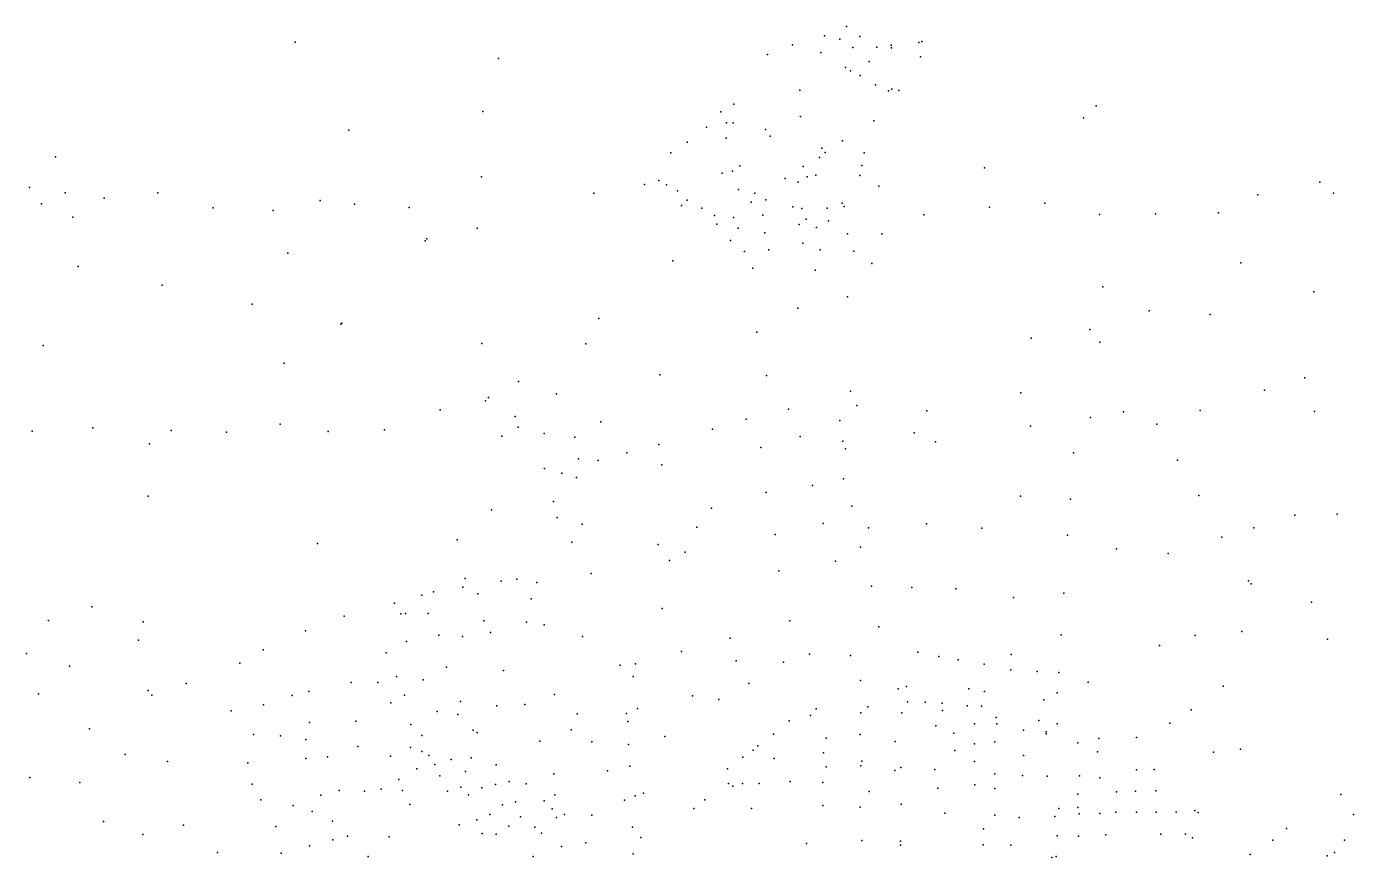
# Model space of a CAD drawing. Header units: inches. Extents: x 115360 to 163322, y 6150726 to 6189694.
# Drawn here: x 127358 to 133337, y 6177684 to 6181426 of the extents above; entities that cross this region are included whole.
import ezdxf

# ---------------------------------------------------------------- set-up
doc = ezdxf.new("R2010")
doc.units = ezdxf.units.IN
doc.header["$MEASUREMENT"] = 0
doc.layers.add('_All_', color=10, linetype='Continuous', lineweight=25)

msp = doc.modelspace()

# ---------------------------------------------------------------- linework, layer by layer
at = {"layer": '_All_'}
for p in [(131053.007, 6181426.244, 43.456), (128567.5402, 6181355.4582, 31.515), (130809.443, 6181344.454, 53.88), (130953.578, 6181384.774, 42.924), (131022.4, 6181369.701, 44.209), (131081.502, 6181332.473, 45.305), (131112.542, 6181382.066, 44.735), (131189.607, 6181332.748, 45.954), (131252.931, 6181342.091, 46.936), (131255.6296, 6181330.5358, 46.877), (131378.075, 6181355.058, 47.128), (131391.7533, 6181359.2682, 46.889), (129483.7093, 6181282.212, 33.449), (130696.034, 6181299.62, 41.261), (130936.192, 6181309.969, 44.198), (131153.939, 6181269.14, 45.962), (131385.1623, 6181289.5092, 47.142), (131047.931, 6181242.445, 46.423), (131070.4611, 6181227.0569, 46.223), (131114.447, 6181206.126, 46.854), (131183.4244, 6181163.1122, 47.063), (130842.181, 6181140.04, 44.677), (131241.0589, 6181137.307, 46.992), (131256.4125, 6181144.5327, 47.951), (131287.465, 6181137.5729, 47.24), (129414.2956, 6181044.2167, 33.472), (130485.4945, 6181042.6794, 56.108), (130544.616, 6181076.612, 43.933), (132176.923, 6181069.043, 55.584), (130420.996, 6180973.3605, 43.547), (130512.1749, 6180992.6473, 44.2155), (130542.1325, 6180992.4383, 44.5883), (130844.8773, 6181021.619, 45.311), (131175.2936, 6181001.268, 47.316), (132119.817, 6181015.721, 54.851), (128809.4147, 6180959.0014, 32.547), (130510.4809, 6180923.4035, 44.5539), (130686.763, 6180961.829, 45.558), (130708.0651, 6180932.519, 45.337), (131034.106, 6180911.2043, 46.025), (130261.4378, 6180857.0703, 42.9992), (130334.912, 6180905.2969, 43.402), (130941.352, 6180877.986, 47.945), (130955.743, 6180858.642, 47.481), (131131.755, 6180857.432, 47.198), (127487.6774, 6180839.2859, -999), (130571.5953, 6180799.0875, 45.9178), (130857.2195, 6180795.51, 48.125), (130930.2012, 6180835.7409, 47.808), (131121.5326, 6180799.9428, 47.217), (131673.733, 6180789.672, 52.637), (129407.9923, 6180749.6461, 35.049), (130207.4602, 6180733.3977, 45.0772), (130492.3621, 6180765.2913, 45.3251), (130539.1721, 6180775.2598, 45.6646), (130775.7146, 6180741.7361, 47.643), (130874.5626, 6180749.0742, 47.725), (130914.1086, 6180756.2419, 47.336), (131112.0181, 6180754.9609, 46.929), (127371.4633, 6180702.0717, 28.816), (127531.1986, 6180677.9097, 30.363), (127949.9517, 6180676.7916, 24.398), (129914.4537, 6180676.325, 48.227), (130142.076, 6180714.324, 46.055), (130241.0041, 6180713.2051, 44.768), (130290.5462, 6180686.4344, 45.26), (130566.4744, 6180691.6475, 46.025), (130639.731, 6180675.622, 47.118), (130834.4214, 6180726.1081, 47.084), (131197.7751, 6180706.9854, 48.171), (132906.3889, 6180668.7465, 62.178), (133184.8197, 6180724.8857, 66.75), (133246.4048, 6180675.2555, 66.545), (127425.5246, 6180627.1734, 28.371), (127707.089, 6180652.9127, 29.843), (128198.6038, 6180609.2687, 26.307), (128680.2544, 6180642.0877, 32.102), (128835.4828, 6180626.2054, 31.359), (129081.3902, 6180611.2342, 33.663), (130308.84, 6180620.26, 46.524), (130333.849, 6180643.9294, 46.053), (130400.5041, 6180608.5228, 45.898), (130622.4724, 6180635.1476, 46.785), (130689.4851, 6180646.532, 46.91), (130810.2443, 6180615.0104, 47.257), (131033.166, 6180630.137, 47.726), (131041.8141, 6180616.4507, 47.466), (131697.445, 6180613.395, 52.672), (131946.3836, 6180630.2435, 53.281), (127565.8625, 6180568.2734, 29.681), (128468.6784, 6180597.3382, 25.683), (130456.952, 6180575.9114, 46.5822), (130542.9984, 6180566.8165, 46.738), (130675.514, 6180576.5272, 47.108), (130851.0294, 6180606.7141, 46.702), (130870.8659, 6180558.3154, 46.895), (130965.6554, 6180607.8119, 46.958), (130970.7002, 6180550.8719, 47.051), (131401.271, 6180577.5224, 50.248), (132193.0653, 6180579.1705, 56.687), (132444.4578, 6180583.045, 59.299), (132727.917, 6180587.1933, 60.246), (129387.8773, 6180518.5473, 34.24), (130468.171, 6180536.889, 46.916), (130563.5605, 6180518.5217, 46.968), (130684.5515, 6180497.9, 47.169), (130838.8345, 6180534.7095, 46.785), (130917.4416, 6180520.6027, 47.804), (131057.5191, 6180492.7954, 49.032), (131211.443, 6180492.65, 50.493), (129153.3899, 6180461.4285, 33.54), (129160.961, 6180470.797, 34.032), (130529.8417, 6180462.5105, 47.03), (130855.0063, 6180450.7035, 48.286), (128535.4591, 6180405.7943, 28.782), (130269.933, 6180371.3124, 48.896), (130592.8598, 6180413.606, 48.15), (130702.7848, 6180420.9522, 47.997), (130933.3458, 6180420.4734, 49.745), (131086.0482, 6180415.2465, 50.298), (127589.9972, 6180345.8979, 25.064), (130630.4508, 6180338.2125, 48), (130911.1491, 6180329.0925, 50.924), (131166.727, 6180359.255, 51.437), (132829.8153, 6180362.6604, 64.386), (127968.2644, 6180261.4404, 29.537), (132206.687, 6180253.4818, 58.137), (131057.3069, 6180209.0842, 50.755), (133158.123, 6180231.8261, 65.553), (128374.7075, 6180175.9599, -999), (130832.4032, 6180158.2118, 51.83), (132416.2393, 6180145.8826, 60.897), (128773.9378, 6180085.4109, -999), (128778.7675, 6180090.9819, 30.602), (129936.312, 6180111.5623, 41.944), (132690.8754, 6180128.841, 63.016), (130648.9889, 6180049.4777, 50.121), (131884.6917, 6180022.3629, 60.282), (132148.859, 6180061.348, 63.739), (127432.9875, 6179990.2331, 25.283), (129408.7879, 6179998.5362, 31.367), (129878.1783, 6179997.1311, 42.604), (132194.0531, 6180005.1855, 63.298), (128518.8841, 6179910.8451, 27.307), (130210.5835, 6179857.5846, 43.334), (130691.485, 6179854.0516, -999), (133117.0102, 6179843.7937, 66.902), (129575.1684, 6179828.1736, 36.647), (129746.3373, 6179771.9449, 37.379), (131070.2582, 6179783.3177, 59.402), (131837.235, 6179776.0454, 63.594), (132936.2805, 6179787.8554, 67.353), (129425.668, 6179741.178, 35.674), (129440.038, 6179755.4209, 35.671), (131099.1078, 6179718.9363, 59.422), (129220.9889, 6179700.58, 26.949), (129560.0538, 6179670.1817, 36.345), (130599.7784, 6179657.3917, 53.435), (130790.9332, 6179703.2015, 56.304), (131414.0967, 6179694.7319, 57.131), (132151.2498, 6179665.9659, 64.031), (132300.6059, 6179691.0642, 64.088), (132645.5806, 6179696.4486, 63.851), (133161.1472, 6179691.7365, 69.385), (127382.652, 6179604.3839, 25.871), (127657.2191, 6179619.3686, 23.624), (128008.9128, 6179606.4161, 26.639), (128259.4555, 6179599.8631, 26.12), (128500.0995, 6179634.9657, 24.95), (128716.3904, 6179603.0328, 24.132), (128971.4502, 6179610.3378, 25.322), (129572.7119, 6179622.5345, 34.655), (129689.5982, 6179593.1645, 33.436), (129945.3593, 6179645.8366, 36.855), (130448.4992, 6179613.0724, 50.233), (131022.1099, 6179651.4848, 61.053), (131357.7226, 6179596.1568, 60.21), (131881.8905, 6179625.9065, 62.464), (132450.1209, 6179635.0323, 64.669), (127912.1982, 6179547.4204, 25.864), (129499.8353, 6179581.537, 30.629), (129828.9078, 6179577.0554, 34.183), (130206.3825, 6179543.795, 44.703), (130843.3157, 6179579.3886, 59.492), (131036.1283, 6179559.0554, 62.012), (131453.5911, 6179556.4983, 61.999), (129844.5711, 6179478.8891, 34.037), (129933.9749, 6179472.511, 37.133), (130062.5336, 6179506.6202, 41.849), (130665.9778, 6179530.357, 55.227), (131048.5356, 6179523.7306, 62.654), (132075.2891, 6179505.9207, 61.409), (132543.7329, 6179472.7127, 64.866), (129691.6407, 6179435.689, 34.65), (129769.1391, 6179414.1101, 35.519), (130220.9385, 6179452.4624, 47.027), (129835.6605, 6179395.4923, 34.033), (130898.5488, 6179359.1426, 62.412), (131039.5524, 6179388.8678, 65.372), (127906.5191, 6179311.445, -999), (130690.8044, 6179327.4683, 58.264), (131836.9226, 6179311.2142, 60.784), (132061.9512, 6179297.6114, 62.084), (132640.11, 6179314.1925, 67.96), (129452.7441, 6179249.558, 37.061), (129731.522, 6179286.9133, 38.202), (130443.7244, 6179257.1428, -999), (131076.9297, 6179266.4539, 68.856), (129748.1678, 6179215.1162, 38.898), (129862.1108, 6179184.4041, 37.353), (130947.2864, 6179187.7188, 63.049), (131412.291, 6179186.5925, 67.558), (133072.2949, 6179225.2168, 74.615), (133262.9328, 6179229.8513, 76.237), (129297.9474, 6179114.0999, 35.755), (130377.4565, 6179172.0745, -999), (130730.2739, 6179138.5325, 62.004), (131151.6798, 6179168.1747, 66.973), (131662.6611, 6179166.4316, 64.603), (132048.4041, 6179135.8218, 63.525), (132743.2551, 6179127.0407, 75.249), (132887.2107, 6179167.861, 75.502), (128668.6838, 6179097.6203, 25.206), (129814.802, 6179103.9236, 37.978), (130203.0814, 6179094.0752, 47.058), (130325.6127, 6179059.2108, -999), (131115.5525, 6179081.2861, 63.204), (132268.6078, 6179074.3531, 65.209), (130255.0733, 6179021.0962, 49.212), (131002.7289, 6179017.732, 60.926), (132501.2898, 6179053.2562, 70.639), (129334.3256, 6178940.6885, 36.393), (129566.6984, 6178937.9627, 37.262), (129901.4197, 6178962.8501, 40.344), (130747.8866, 6178975.3455, 61.685), (129191.9629, 6178879.7335, 34.233), (129323.0517, 6178900.6166, 35.923), (129496.1758, 6178928.1609, 36.995), (129657.5966, 6178922.647, 38.812), (131164.337, 6178906.195, 61.012), (131346.5388, 6178899.1774, 63.919), (131545.3541, 6178894.3723, 65.139), (132031.7052, 6178874.689, 69.399), (132863.4844, 6178929.4375, 77.218), (132875.0507, 6178916.1496, 77.772), (129016.4094, 6178829.6777, 30.593), (129138.8723, 6178865.8463, 32.223), (129390.9702, 6178871.9374, 36.46), (129630.9175, 6178849.4097, 39.313), (131804.4535, 6178855.4005, 67.856), (133148.2145, 6178833.5489, 79.307), (127652.0415, 6178812.6878, 26.463), (128789.0132, 6178770.8447, 31.615), (129044.5247, 6178781.7339, -999), (129066.1192, 6178783.1854, 33.056), (129167.324, 6178783.0671, 32.722), (130222.5164, 6178805.9174, 49.344), (127456.5224, 6178751.4869, 25.143), (127883.1433, 6178745.286, 23.308), (128615.4002, 6178704.3026, 29.375), (129418.5704, 6178750.2322, 37.555), (129448.7108, 6178697.3607, 39.404), (129610.7651, 6178743.4102, 42.02), (129690.3739, 6178732.3835, 44.405), (130797.1418, 6178749.4485, 59.545), (131197.5221, 6178723.2268, 62.956), (132833.2692, 6178701.5661, 78.806), (127862.8433, 6178663.0634, 25.281), (129070.1896, 6178657.0114, 31.545), (129215.8398, 6178685.0169, 32.633), (129322.723, 6178679.0926, 36.945), (129863.4336, 6178678.8806, 48.8), (130528.3629, 6178671.002, -999), (132019.6718, 6178687.3076, 74.431), (132463.1402, 6178638.1923, 72.166), (132623.8633, 6178683.8296, 76.089), (133219.6034, 6178667.1964, 78.642), (127357.8939, 6178603.2501, 23.04), (128423.8098, 6178619.1021, 27.811), (128978.3093, 6178604.8545, 32.642), (130309.5812, 6178610.8592, -999), (130885.181, 6178599.1897, 56.852), (131070.7209, 6178593.7093, 60.065), (131374.1271, 6178608.0155, 64.351), (131467.6652, 6178588.7238, 65.345), (131794.7783, 6178598.4199, 72.849), (127552.1566, 6178544.7508, 26.805), (128318.4037, 6178559.1744, 26.439), (129250.1055, 6178540.8954, 35.985), (129507.1243, 6178525.4805, 43.413), (130032.862, 6178549.2529, 47.255), (130101.5, 6178556.451, 47.827), (130554.8647, 6178569.3581, 52.664), (130768.5867, 6178563.0795, 54.748), (131555.462, 6178573.3826, 66.539), (131672.0023, 6178554.5952, 70.68), (131793.1072, 6178529.0174, 73.275), (131911.9247, 6178521.2443, 73.779), (132008.7414, 6178517.4226, 75.003), (128077.1007, 6178466.8269, 29.198), (128821.1426, 6178471.2835, 33.451), (128940.234, 6178471.7841, 33.016), (129024.6829, 6178498.3705, 32.108), (129145.2122, 6178484.412, -999), (130090.5692, 6178498.3682, -999), (130612.1448, 6178467.8034, -999), (131115.8733, 6178481.4965, 60.999), (132141.025, 6178473.9532, 75.824), (132749.1714, 6178455.8366, 76.542), (127412.2867, 6178420.5786, 25.901), (127905.5252, 6178436.6063, -999), (127921.7, 6178414.62, 27.32), (128555.289, 6178413.367, 32.657), (128629.7536, 6178432.083, 33.202), (129061.1709, 6178414.171, 31.776), (129736.6361, 6178417.3628, 44.966), (130358.9324, 6178411.6729, 46.95), (131284.8004, 6178443.7443, 65.189), (131322.4243, 6178454.3645, 64.683), (131603.6472, 6178443.479, 70.088), (131673.9833, 6178430.863, 70.897), (132001.4556, 6178425.4503, -999), (128279.2661, 6178344.6115, 30.996), (128424.8452, 6178370.9612, 32.081), (128998.9901, 6178380.1014, 32.939), (129208.4298, 6178340.5937, 38.043), (129312.9071, 6178386.0525, 38.906), (129477.4513, 6178367.3552, 41.447), (129602.5788, 6178372.9164, 43.21), (130110.5258, 6178354.7781, -999), (130477.6375, 6178394.6319, 50.35), (130914.9648, 6178353.656, 57.792), (131148.5053, 6178361.8771, 61.1226), (131327.969, 6178384.5899, 65.124), (131407.12, 6178382.9438, 65.854), (131483.2954, 6178378.429, 67.539), (131484.8217, 6178345.8859, 67.331), (131595.406, 6178366.1218, 69.319), (131661.0046, 6178364.7027, 70.382), (131940.7665, 6178394.338, 73.949), (132604.921, 6178348.465, 74.397), (128632.8671, 6178291.8203, 36.946), (128840.8837, 6178297.6287, 38.316), (129088.9387, 6178283.0325, 35.367), (129300.7324, 6178328.4855, 39.217), (129838.4064, 6178330.6084, 46.124), (130060.4708, 6178332.1243, 41.316), (130067.1939, 6178296.7519, -999), (130793.8962, 6178299.9435, 55.658), (130889.933, 6178323.04, 57.634), (131116.9685, 6178335.0574, 60.621), (131301.9706, 6178335.1574, 65.909), (131454.6539, 6178277.0335, 66.224), (131628.4636, 6178286.4337, 69.044), (131726.788, 6178314.114, 71.629), (131730.3807, 6178286.4481, 71.172), (131918.5992, 6178301.1813, 75.041), (132000.996, 6178285.6698, 78.95), (132509.166, 6178289.2269, 76.787), (127642.0721, 6178263.2577, 26.51), (128380.7014, 6178237.336, 34.699), (128501.4219, 6178231.1289, 37.591), (129139.6519, 6178233.7242, 36.542), (129370.6977, 6178257.9572, 41.818), (129388.7108, 6178246.4704, 42.165), (129811.7904, 6178258.9668, 44.588), (130233.3951, 6178229.1433, 42.204), (130722.8447, 6178238.5768, 54.078), (130961.3527, 6178220.6958, 59.164), (131114.0891, 6178237.3487, 60.986), (131535.6051, 6178243.0575, 67.754), (131850.1957, 6178257.2878, 73.697), (131951.9095, 6178240.9299, 76.321), (131952.5688, 6178250.1411, 76.764), (132189.8507, 6178219.2056, 77.095), (132358.7212, 6178224.1951, 75.9), (128616.3738, 6178214.9326, 40.57), (128850.5529, 6178184.2575, 41.117), (129087.3947, 6178179.7311, 33.665), (129139.3719, 6178161.2034, 34.757), (129670.8778, 6178208.2805, 43.357), (129905.4494, 6178204.1355, 47.313), (130070.4557, 6178192.5831, 45.922), (130631.4787, 6178166.9965, 52.617), (130653.6221, 6178186.1502, 52.654), (131272.107, 6178205.6489, 63.626), (131541.229, 6178165.8554, 67.184), (131629.499, 6178195.3174, 68.485), (131720.4025, 6178204.2461, 70.983), (132095.3667, 6178200.1389, 78.049), (132184.0132, 6178160.0885, 76.333), (132706.0824, 6178158.7415, 80.492), (132827.2337, 6178171.3555, 98.334), (127802.4152, 6178147.5806, 27.748), (127992.3131, 6178115.8394, 29.128), (128354.3644, 6178110.8244, 35.587), (128617.0568, 6178129.7466, 42.973), (128714.4119, 6178137.2727, 45.85), (128998.4527, 6178139.6628, 35.431), (129170.48, 6178142.492, 32.436), (129197.6689, 6178102.76, 35.953), (129270.974, 6178124.7763, 39.317), (129360.9067, 6178132.0597, 41.531), (129474.0967, 6178100.8539, 42.473), (130585.4778, 6178136.0096, 51.795), (130726.7166, 6178129.8684, 54.488), (130948.9021, 6178155.2901, 58.765), (131121.8276, 6178117.3325, 61.446), (131629.6033, 6178115.3742, 67.783), (131850.2171, 6178142.4255, 72.608), (127373.2999, 6178043.5505, 25.997), (129116.7869, 6178082.7026, 33.212), (129220.462, 6178050.8862, 36.345), (129336.2477, 6178070.6186, 40.538), (129733.1636, 6178060.8912, 43.492), (129975.6478, 6178073.6041, 47.312), (130076.2558, 6178094.8682, 47.653), (130516.4112, 6178083.6231, 51.145), (130960.5557, 6178092.4467, 60.077), (131116.2435, 6178096.4889, 61.389), (131270.8771, 6178075.6866, 63.848), (131296.7801, 6178089.4633, 63.733), (131450.2484, 6178079.8466, 65.864), (131720.8482, 6178060.5039, 69.928), (131845.5606, 6178052.545, 72.101), (131957.0334, 6178049.8233, 72.949), (132102.8473, 6178051.3379, 75.265), (132193.2524, 6178043.0787, 76.127), (132359.7603, 6178079.0546, 78.427), (132438.4582, 6178079.3842, 79.699), (127598.7289, 6178021.983, 30.543), (128373.9363, 6178014.1802, 35.934), (128765.7555, 6177985.4858, 42.673), (128880.2522, 6177981.9595, 40.795), (128955.9916, 6177991.8992, 38.129), (129035.8722, 6178034.5472, 35.105), (129051.1554, 6177986.2451, 35.136), (129254.1233, 6177982.1438, 36.813), (129314.6527, 6178000.7078, 38.732), (129409.4943, 6177997.4299, 40.871), (129470.6023, 6178012.7812, 41.252), (129532.3812, 6178026.181, 42.106), (129609.5192, 6178015.9753, 42.345), (130521.4096, 6178016.9832, 50.633), (130540.564, 6178004.892, 51.414), (130583.1376, 6178017.1556, 51.627), (130658.8811, 6178017.4388, 52.454), (130798.2102, 6178025.8344, 55.641), (130946.3922, 6178021.0317, 58.967), (131153.992, 6177981.5558, 63.804), (131463.6608, 6177996.1767), (131630.5425, 6178011.4525, 67.292), (131720.7055, 6177995.1895, 69.78), (132269.5366, 6177979.723, 75.465), (132354.4091, 6177983.1077, 76.986), (132446.0261, 6177983.4878, 78.378), (128414.259, 6177942.744, 34.585), (128683.4022, 6177964.2084, 41.411), (129085.0668, 6177922.7597, 35.449), (129349.6786, 6177965.6972, 39.201), (129502.163, 6177921.3046, 40.308), (129561.5017, 6177934.9608, 41.298), (129690.342, 6177939.134, 43.1931), (129738.123, 6177966.604, 43.668), (130051.5925, 6177941.3922, 46.826), (130100.5058, 6177960.7884, -999), (130138.1543, 6177972.9973, 47.292), (130413.7211, 6177944.0343, 45.312), (130945.7243, 6177918.2344, 58.866), (131299.0658, 6177924.3111, 64.43), (132095.2704, 6177968.3606, 74.07), (133279.2073, 6177967.2902, 82.767), (128558.8244, 6177917.49, 37.925), (128644.3651, 6177891.0356, 39.423), (129445.2922, 6177877.5871, 39.954), (129583.4763, 6177866.5552, 41.056), (129725.698, 6177902.685, 41.9497), (129745.924, 6177864.123, 41.927), (129782.048, 6177877.896, 42.9767), (129905.3813, 6177875.1523, 44.306), (130364.3584, 6177905.1321, 44.711), (130624.6734, 6177904.0708, 47.977), (131114.2595, 6177910.4301, 64.861), (131495.0822, 6177883.759, 65.703), (131720.8884, 6177873.8057, 68.527), (131830.1749, 6177864.2954, 69.209), (131991.2617, 6177868.6287, 70.912), (132008.4979, 6177904.0091, 72.757), (132094.598, 6177909.1329, 73.271), (132100.0483, 6177880.8353, 72.978), (132193.6503, 6177882.5192, 73.919), (132265.5762, 6177887.5623, 74.751), (132359.5878, 6177887.2714, 75.436), (132447.5161, 6177887.2665, 76.18), (132538.0131, 6177887.8886, 76.681), (132621.7245, 6177894.8478, 77.656), (132636.6186, 6177886.6326, 78.392), (133336.6011, 6177877.321, 82.805), (127704.597, 6177845.1574, 29.433), (128064.9767, 6177829.9467, 30.422), (128480.5269, 6177823.7248, 32.384), (128736.4962, 6177847.1399, 39.352), (129307.5664, 6177831.3883, 37.956), (129386.2362, 6177853.7471, 39.286), (129531.5164, 6177825.3274, 39.965), (129647.752, 6177820.232, 41.162), (130088.7237, 6177820.0743, 46.468), (131669.2399, 6177812.6836, 67.406), (133034.3149, 6177813.968, 84.708), (127881.6704, 6177787.385, 32.026), (128737.7837, 6177762.6884, 38.122), (128804.3884, 6177780.4089, 39.823), (128991.3199, 6177776.5613, 38.61), (129411.2635, 6177791.9719, 38.621), (129473.8604, 6177789.1141, 38.788), (129678.8031, 6177793.6998, 41.474), (129878.5811, 6177749.072, 43.418), (130126.2351, 6177773.6131, 46.618), (130872.7374, 6177747.5341, 60.914), (131120.7628, 6177759.7366, 64.581), (131295.708, 6177757.533, 65.455), (131295.7821, 6177738.6637, 65.362), (131667.5936, 6177741.2296, 65.493), (131792.0751, 6177739.1266, 66.663), (132001.5761, 6177780.6809, 70.521), (132097.6726, 6177780.5357, 71.034), (132220.6245, 6177785.2737, 72.918), (132468.0516, 6177788.4077, 75.662), (132580.2387, 6177788.8511, 77.507), (132611.7446, 6177772.888, 78.198), (132973.286, 6177761.116, 83.274), (133296.9633, 6177761.5381, 83.382), (128217.9484, 6177706.4558, 29.063), (128505.0637, 6177703.42, 31.753), (128632.6932, 6177735.9884, 34.394), (128897.8839, 6177688.7119, 38.664), (129640.6002, 6177688.4552, 41.614), (129768.1772, 6177732.8619, 43.122), (130090.7701, 6177700.8056, 47.067), (131977.5301, 6177683.9626, 66.903), (131997.3745, 6177687.581, 70.142), (132870.743, 6177696.585, 81.962), (133217.8701, 6177690.989, 84.405), (133251.072, 6177706.962, 83.662)]:
    msp.add_point(p, dxfattribs=at)

doc.saveas('drawing.dxf')
